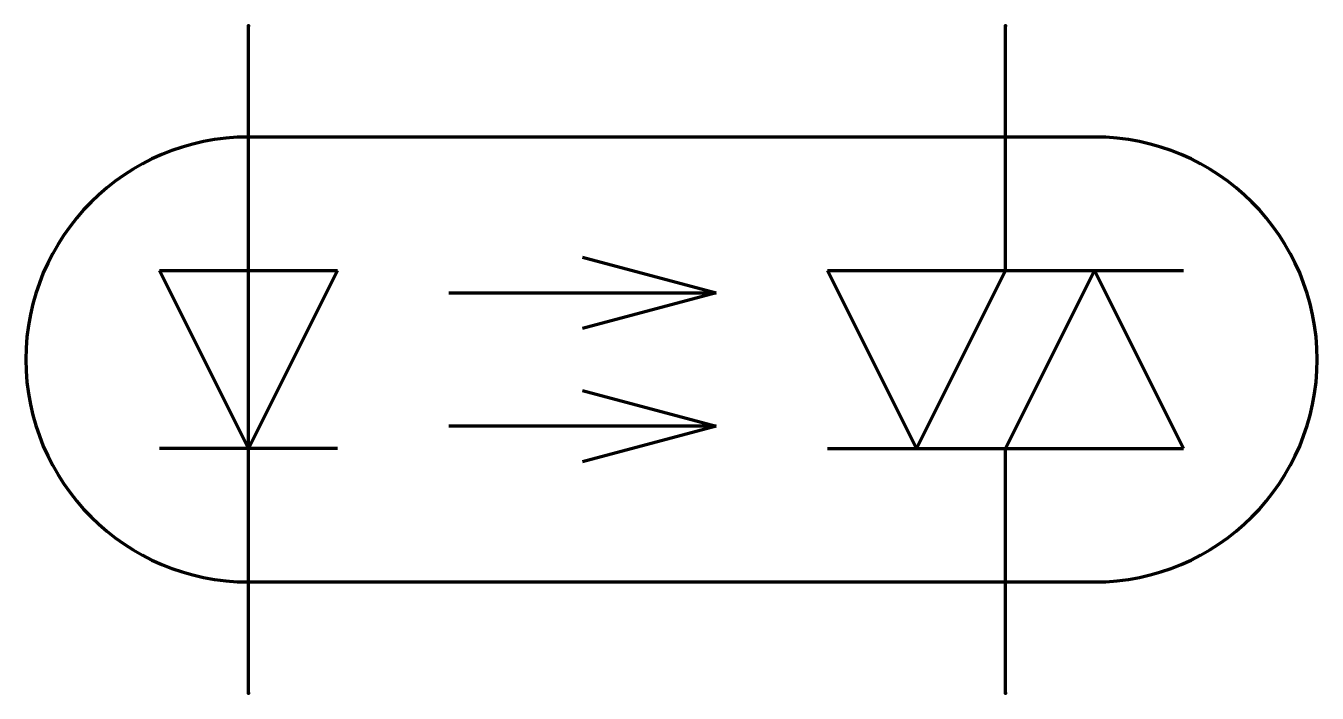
# Model space of a CAD drawing. Header units: millimetres. Extents: x -5 to 24, y 0 to 15.
import ezdxf

# ---------------------------------------------------------------- set-up
doc = ezdxf.new("R2010")
doc.units = ezdxf.units.MM
doc.layers.get('0').update_dxf_attribs({"linetype": 'CONTINUOUS', "lineweight": 0})

msp = doc.modelspace()

# ---------------------------------------------------------------- linework, layer by layer
at = {"color": 7, "linetype": 'CONTINUOUS', "lineweight": 70}
for p, q in [((0, 0), (0, 15)), ((17, 9.5), (17, 15)), ((19, 12.5), (0, 12.5)), ((7.5, 9.8), (10.5, 9)), ((-2, 9.5), (2, 9.5)), ((0, 5.5), (-2, 9.5)), ((2, 9.5), (0, 5.5)), ((15, 5.5), (13, 9.5)), ((13, 9.5), (21, 9.5)), ((17, 9.5), (15, 5.5)), ((19, 9.5), (17, 5.5)), ((21, 5.5), (19, 9.5)), ((4.5, 9), (10.5, 9)), ((10.5, 9), (7.5, 8.2)), ((7.5, 6.8), (10.5, 6)), ((10.5, 6), (4.5, 6)), ((10.5, 6), (7.5, 5.2)), ((2, 5.5), (-2, 5.5)), ((13, 5.5), (21, 5.5)), ((17, 0), (17, 5.5)), ((0, 2.5), (19, 2.5))]:
    msp.add_line(p, q, dxfattribs=at)
for centre, start, end in [((0, 7.5), 90, 270), ((19, 7.5), 270, 90)]:
    msp.add_arc(centre, 5, start, end, dxfattribs=at)
for p in [(0, 15), (17, 15), (0, 0), (17, 0)]:
    msp.add_point(p, dxfattribs=at)

doc.saveas('drawing.dxf')
